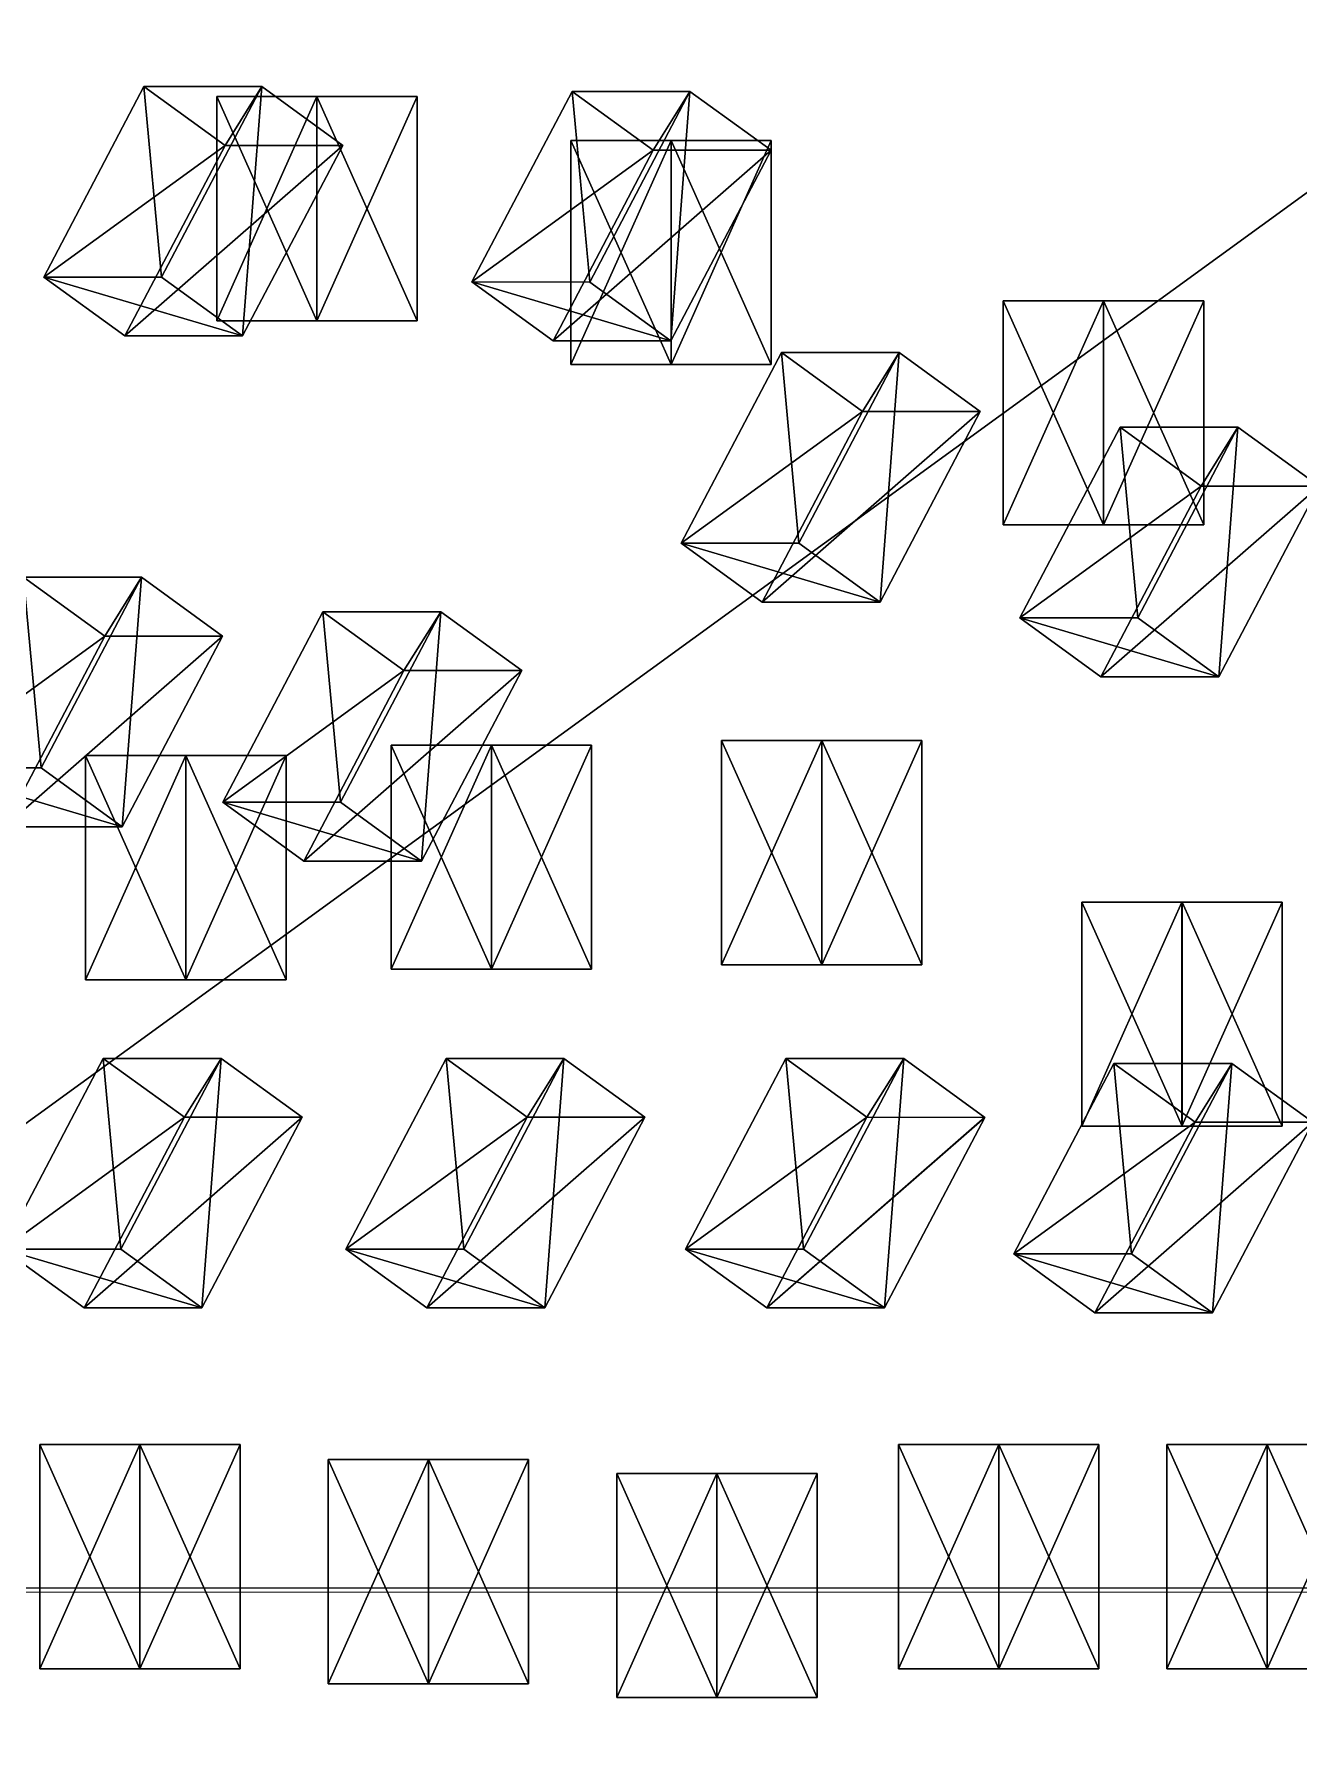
# Model space of a CAD drawing. Header units: metres. Extents: x -324 to 324, y -310 to 311.
# Drawn here: x -294.7 to -238.3, y -7.2 to 69.4 of the extents above; entities that cross this region are included whole.
import ezdxf

# ---------------------------------------------------------------- set-up
doc = ezdxf.new("R2010")
doc.units = ezdxf.units.M

msp = doc.modelspace()

# ---------------------------------------------------------------- linework, layer by layer
for p, q in [((-323.74664, 0.10151672, -938.0959), (-200.13194, 0.095825195, -738.10077)), ((-200.13196, -0.09590149, -738.10077), (-323.74664, -0.10168457, -938.09595))]:
    msp.add_line(p, q)
for points in [[(-200.13194, 0.095825195, -738.10077), (-100.1399, 307.86993, -938.09595), (-261.94815, 190.31635, -1061.6997), (-261.94806, 190.31645, -1061.6996)], [(-323.78564, -0.00020891172, -938.3003), (-261.97635, 190.21114, -1061.9042), (-161.96652, 117.55693, -1261.8993), (-161.96642, 117.55703, -1261.8992)], [(-200.13194, 0.095825195, -738.10077), (-261.94815, 190.31635, -1061.6997), (-323.74664, 0.10151672, -938.0959), (-323.74655, 0.101616725, -938.09576)], [(-323.78564, -0.00020891172, -938.3003), (-161.96652, 117.55693, -1261.8993), (-161.96637, -117.55719, -1261.8992), (-161.96626, -117.55709, -1261.899)], [(-289.83414, 67.09828, -942.9762), (-294.30615, 58.591698, -940.2123), (-289.04852, 58.591454, -931.706), (-289.04843, 58.591553, -931.7059)], [(-294.30615, 58.591698, -940.2123), (-289.83414, 67.09828, -942.9762), (-286.2162, 64.469696, -945.21246), (-286.2161, 64.469795, -945.21234)], [(-289.04852, 58.591454, -931.706), (-284.57648, 67.098045, -934.46985), (-289.83414, 67.09828, -942.9762), (-289.83405, 67.09838, -942.9761)], [(-286.2162, 64.469696, -945.21246), (-289.83414, 67.09828, -942.9762), (-284.57648, 67.098045, -934.46985), (-284.5764, 67.098145, -934.4697)], [(-284.57648, 67.098045, -934.46985), (-289.04852, 58.591454, -931.706), (-285.43057, 55.962864, -933.94226), (-285.43048, 55.962963, -933.94214)], [(-284.57648, 67.098045, -934.46985), (-280.95856, 64.46945, -936.7062), (-286.2162, 64.469696, -945.21246), (-286.2161, 64.469795, -945.21234)], [(-285.43057, 55.962864, -933.94226), (-280.95856, 64.46945, -936.7062), (-284.57648, 67.098045, -934.46985), (-284.5764, 67.098145, -934.4697)], [(-270.7247, 66.87835, -911.8017), (-275.19672, 58.371765, -909.0378), (-269.9391, 58.37152, -900.5315), (-269.939, 58.37162, -900.5314)], [(-275.19672, 58.371765, -909.0378), (-270.7247, 66.87835, -911.8017), (-267.10675, 64.24976, -914.03796), (-267.10666, 64.24986, -914.03784)], [(-269.9391, 58.37152, -900.5315), (-265.46704, 66.87811, -903.29535), (-270.7247, 66.87835, -911.8017), (-270.7246, 66.87845, -911.8016)], [(-267.10675, 64.24976, -914.03796), (-270.7247, 66.87835, -911.8017), (-265.46704, 66.87811, -903.29535), (-265.46695, 66.87821, -903.2952)], [(-265.46704, 66.87811, -903.29535), (-269.9391, 58.37152, -900.5315), (-266.32114, 55.74293, -902.76776), (-266.32104, 55.74303, -902.76764)], [(-265.46704, 66.87811, -903.29535), (-261.84912, 64.24952, -905.5317), (-267.10675, 64.24976, -914.03796), (-267.10666, 64.24986, -914.03784)], [(-266.32114, 55.74293, -902.76776), (-261.84912, 64.24952, -905.5317), (-265.46704, 66.87811, -903.29535), (-265.46695, 66.87821, -903.2952)], [(-282.11475, 66.645325, -1040.6368), (-286.5873, 66.645325, -1031.6927), (-282.1153, 66.64533, -1029.4564), (-282.1152, 66.64543, -1029.4563)], [(-286.5873, 56.645325, -1031.6927), (-282.1153, 56.64533, -1029.4564), (-282.1153, 66.64533, -1029.4564), (-282.1152, 66.64543, -1029.4563)], [(-282.11475, 56.64533, -1040.6368), (-286.5873, 56.645325, -1031.6927), (-286.5873, 66.645325, -1031.6927), (-286.58722, 66.645424, -1031.6926)], [(-282.1153, 66.64533, -1029.4564), (-286.5873, 66.645325, -1031.6927), (-286.5873, 56.645325, -1031.6927), (-286.58722, 56.645424, -1031.6926)], [(-286.5873, 66.645325, -1031.6927), (-282.11475, 66.645325, -1040.6368), (-282.11475, 56.64533, -1040.6368), (-282.11465, 56.645428, -1040.6367)], [(-282.1153, 56.64533, -1029.4564), (-277.64273, 56.645332, -1038.4005), (-277.64273, 66.64533, -1038.4005), (-277.64264, 66.64543, -1038.4004)], [(-282.1153, 66.64533, -1029.4564), (-277.64273, 66.64533, -1038.4005), (-282.11475, 66.645325, -1040.6368), (-282.11465, 66.645424, -1040.6367)], [(-277.64273, 66.64533, -1038.4005), (-282.1153, 66.64533, -1029.4564), (-282.1153, 56.64533, -1029.4564), (-282.1152, 56.645428, -1029.4563)], [(-277.64273, 56.645332, -1038.4005), (-282.11475, 56.64533, -1040.6368), (-282.11475, 66.645325, -1040.6368), (-282.11465, 66.645424, -1040.6367)], [(-282.11475, 66.645325, -1040.6368), (-277.64273, 66.64533, -1038.4005), (-277.64273, 56.645332, -1038.4005), (-277.64264, 56.64543, -1038.4004)], [(-286.2162, 64.469696, -945.21246), (-290.68823, 55.963104, -942.4486), (-294.30615, 58.591698, -940.2123), (-294.30606, 58.591797, -940.21216)], [(-290.68823, 55.963104, -942.4486), (-286.2162, 64.469696, -945.21246), (-280.95856, 64.46945, -936.7062), (-280.95847, 64.46955, -936.70605)], [(-280.95856, 64.46945, -936.7062), (-285.43057, 55.962864, -933.94226), (-290.68823, 55.963104, -942.4486), (-290.68814, 55.963203, -942.4485)], [(-266.31357, 54.68833, -1072.2354), (-270.78613, 54.688328, -1063.2913), (-270.78613, 64.68833, -1063.2913), (-270.78604, 64.68843, -1063.2911)], [(-266.31357, 64.68833, -1072.2354), (-270.78613, 64.68833, -1063.2913), (-266.31412, 64.68833, -1061.0549), (-266.31403, 64.68843, -1061.0548)], [(-270.78613, 54.688328, -1063.2913), (-266.31412, 54.68833, -1061.0549), (-266.31412, 64.68833, -1061.0549), (-266.31403, 64.68843, -1061.0548)], [(-270.78613, 64.68833, -1063.2913), (-266.31357, 64.68833, -1072.2354), (-266.31357, 54.68833, -1072.2354), (-266.31348, 54.68843, -1072.2352)], [(-266.31412, 64.68833, -1061.0549), (-270.78613, 64.68833, -1063.2913), (-270.78613, 54.688328, -1063.2913), (-270.78604, 54.688427, -1063.2911)], [(-266.31412, 54.68833, -1061.0549), (-261.84155, 54.688335, -1069.999), (-261.84155, 64.68833, -1069.999), (-261.84146, 64.68843, -1069.9989)], [(-266.31412, 64.68833, -1061.0549), (-261.84155, 64.68833, -1069.999), (-266.31357, 64.68833, -1072.2354), (-266.31348, 64.68843, -1072.2352)], [(-261.84155, 64.68833, -1069.999), (-266.31412, 64.68833, -1061.0549), (-266.31412, 54.68833, -1061.0549), (-266.31403, 54.68843, -1061.0548)], [(-261.84155, 54.688335, -1069.999), (-266.31357, 54.68833, -1072.2354), (-266.31357, 64.68833, -1072.2354), (-266.31348, 64.68843, -1072.2352)], [(-266.31357, 64.68833, -1072.2354), (-261.84155, 64.68833, -1069.999), (-261.84155, 54.688335, -1069.999), (-261.84146, 54.688435, -1069.9989)], [(-267.10675, 64.24976, -914.03796), (-271.5788, 55.74317, -911.2741), (-275.19672, 58.371765, -909.0378), (-275.19662, 58.371864, -909.03766)], [(-271.5788, 55.74317, -911.2741), (-267.10675, 64.24976, -914.03796), (-261.84912, 64.24952, -905.5317), (-261.84903, 64.24962, -905.53156)], [(-261.84912, 64.24952, -905.5317), (-266.32114, 55.74293, -902.76776), (-271.5788, 55.74317, -911.2741), (-271.5787, 55.74327, -911.274)], [(-285.43057, 55.962864, -933.94226), (-289.04852, 58.591454, -931.706), (-294.30615, 58.591698, -940.2123), (-294.30606, 58.591797, -940.21216)], [(-294.30615, 58.591698, -940.2123), (-290.68823, 55.963104, -942.4486), (-285.43057, 55.962864, -933.94226), (-285.43048, 55.962963, -933.94214)], [(-266.32114, 55.74293, -902.76776), (-269.9391, 58.37152, -900.5315), (-275.19672, 58.371765, -909.0378), (-275.19662, 58.371864, -909.03766)], [(-275.19672, 58.371765, -909.0378), (-271.5788, 55.74317, -911.2741), (-266.32114, 55.74293, -902.76776), (-266.32104, 55.74303, -902.76764)], [(-247.01129, 57.529835, -1110.8352), (-251.48387, 57.52983, -1101.8911), (-247.01184, 57.529835, -1099.6548), (-247.01173, 57.529934, -1099.6547)], [(-247.01129, 47.529835, -1110.8352), (-251.48386, 47.52983, -1101.8911), (-251.48387, 57.52983, -1101.8911), (-251.48376, 57.52993, -1101.891)], [(-251.48387, 57.52983, -1101.8911), (-247.01129, 57.529835, -1110.8352), (-247.01129, 47.529835, -1110.8352), (-247.01118, 47.529934, -1110.8351)], [(-247.01184, 57.529835, -1099.6548), (-251.48387, 57.52983, -1101.8911), (-251.48386, 47.52983, -1101.8911), (-251.48375, 47.52993, -1101.891)], [(-251.48386, 47.52983, -1101.8911), (-247.01184, 47.529835, -1099.6548), (-247.01184, 57.529835, -1099.6548), (-247.01173, 57.529934, -1099.6547)], [(-247.01184, 47.529835, -1099.6548), (-242.53926, 47.52984, -1108.5989), (-242.53928, 57.52984, -1108.5989), (-242.53917, 57.529938, -1108.5988)], [(-247.01184, 57.529835, -1099.6548), (-242.53928, 57.52984, -1108.5989), (-247.01129, 57.529835, -1110.8352), (-247.01118, 57.529934, -1110.8351)], [(-242.53928, 57.52984, -1108.5989), (-247.01184, 57.529835, -1099.6548), (-247.01184, 47.529835, -1099.6548), (-247.01173, 47.529934, -1099.6547)], [(-242.53926, 47.52984, -1108.5989), (-247.01129, 47.529835, -1110.8352), (-247.01129, 57.529835, -1110.8352), (-247.01118, 57.529934, -1110.8351)], [(-247.01129, 57.529835, -1110.8352), (-242.53928, 57.52984, -1108.5989), (-242.53926, 47.52984, -1108.5989), (-242.53915, 47.529938, -1108.5988)], [(-286.5873, 56.645325, -1031.6927), (-282.11475, 56.64533, -1040.6368), (-277.64273, 56.645332, -1038.4005), (-277.64264, 56.64543, -1038.4004)], [(-277.64273, 56.645332, -1038.4005), (-282.1153, 56.64533, -1029.4564), (-286.5873, 56.645325, -1031.6927), (-286.58722, 56.645424, -1031.6926)], [(-261.39005, 55.224483, -883.00146), (-265.86206, 46.717896, -880.23755), (-260.60443, 46.71765, -871.73126), (-260.60434, 46.71775, -871.73114)], [(-265.86206, 46.717896, -880.23755), (-261.39005, 55.224483, -883.00146), (-257.7721, 52.595894, -885.23773), (-257.772, 52.595993, -885.2376)], [(-260.60443, 46.71765, -871.73126), (-256.1324, 55.224243, -874.4951), (-261.39005, 55.224483, -883.00146), (-261.38995, 55.224583, -883.00134)], [(-257.7721, 52.595894, -885.23773), (-261.39005, 55.224483, -883.00146), (-256.1324, 55.224243, -874.4951), (-256.1323, 55.224342, -874.495)], [(-256.1324, 55.224243, -874.4951), (-260.60443, 46.71765, -871.73126), (-256.98648, 44.08906, -873.9675), (-256.9864, 44.08916, -873.9674)], [(-256.1324, 55.224243, -874.4951), (-252.51445, 52.59565, -876.73145), (-257.7721, 52.595894, -885.23773), (-257.772, 52.595993, -885.2376)], [(-256.98648, 44.08906, -873.9675), (-252.51445, 52.59565, -876.73145), (-256.1324, 55.224243, -874.4951), (-256.1323, 55.224342, -874.495)], [(-270.78613, 54.688328, -1063.2913), (-266.31357, 54.68833, -1072.2354), (-261.84155, 54.688335, -1069.999), (-261.84146, 54.688435, -1069.9989)], [(-261.84155, 54.688335, -1069.999), (-266.31412, 54.68833, -1061.0549), (-270.78613, 54.688328, -1063.2913), (-270.78604, 54.688427, -1063.2911)], [(-257.7721, 52.595894, -885.23773), (-262.24414, 44.089302, -882.4739), (-265.86206, 46.717896, -880.23755), (-265.86197, 46.717995, -880.2374)], [(-262.24414, 44.089302, -882.4739), (-257.7721, 52.595894, -885.23773), (-252.51445, 52.59565, -876.73145), (-252.51434, 52.59575, -876.7313)], [(-252.51445, 52.59565, -876.73145), (-256.98648, 44.08906, -873.9675), (-262.24414, 44.089302, -882.4739), (-262.24405, 44.0894, -882.47375)], [(-246.27151, 51.894222, -854.6276), (-250.74355, 43.387634, -851.8637), (-245.4859, 43.38739, -843.3574), (-245.4858, 43.38749, -843.3573)], [(-250.74355, 43.387634, -851.8637), (-246.27151, 51.894222, -854.6276), (-242.65356, 49.265633, -856.8639), (-242.65346, 49.26573, -856.8638)], [(-245.4859, 43.38739, -843.3574), (-241.01387, 51.893982, -846.1213), (-246.27151, 51.894222, -854.6276), (-246.27141, 51.89432, -854.6275)], [(-242.65356, 49.265633, -856.8639), (-246.27151, 51.894222, -854.6276), (-241.01387, 51.893982, -846.1213), (-241.01376, 51.89408, -846.12115)], [(-241.01387, 51.893982, -846.1213), (-245.4859, 43.38739, -843.3574), (-241.86795, 40.7588, -845.5937), (-241.86784, 40.7589, -845.59357)], [(-241.01387, 51.893982, -846.1213), (-237.39592, 49.26539, -848.3576), (-242.65356, 49.265633, -856.8639), (-242.65346, 49.26573, -856.8638)], [(-241.86795, 40.7588, -845.5937), (-237.39592, 49.26539, -848.3576), (-241.01387, 51.893982, -846.1213), (-241.01376, 51.89408, -846.12115)], [(-242.65356, 49.265633, -856.8639), (-247.1256, 40.75904, -854.10004), (-250.74355, 43.387634, -851.8637), (-250.74344, 43.387733, -851.8636)], [(-247.1256, 40.75904, -854.10004), (-242.65356, 49.265633, -856.8639), (-237.39592, 49.26539, -848.3576), (-237.39581, 49.265488, -848.3575)], [(-237.39592, 49.26539, -848.3576), (-241.86795, 40.7588, -845.5937), (-247.1256, 40.75904, -854.10004), (-247.12549, 40.75914, -854.0999)], [(-251.48386, 47.52983, -1101.8911), (-247.01129, 47.529835, -1110.8352), (-242.53926, 47.52984, -1108.5989), (-242.53915, 47.529938, -1108.5988)], [(-242.53926, 47.52984, -1108.5989), (-247.01184, 47.529835, -1099.6548), (-251.48386, 47.52983, -1101.8911), (-251.48375, 47.52993, -1101.891)], [(-256.98648, 44.08906, -873.9675), (-260.60443, 46.71765, -871.73126), (-265.86206, 46.717896, -880.23755), (-265.86197, 46.717995, -880.2374)], [(-265.86206, 46.717896, -880.23755), (-262.24414, 44.089302, -882.4739), (-256.98648, 44.08906, -873.9675), (-256.9864, 44.08916, -873.9674)], [(-295.20316, 45.193546, -925.9149), (-299.67517, 36.68696, -923.151), (-294.41754, 36.686714, -914.6447), (-294.41745, 36.686813, -914.6446)], [(-299.67517, 36.68696, -923.151), (-295.20316, 45.193546, -925.9149), (-291.5852, 42.564957, -928.1512), (-291.5851, 42.565056, -928.15106)], [(-294.41754, 36.686714, -914.6447), (-289.9455, 45.193306, -917.40857), (-295.20316, 45.193546, -925.9149), (-295.20306, 45.193645, -925.9148)], [(-291.5852, 42.564957, -928.1512), (-295.20316, 45.193546, -925.9149), (-289.9455, 45.193306, -917.40857), (-289.9454, 45.193405, -917.40845)], [(-289.9455, 45.193306, -917.40857), (-294.41754, 36.686714, -914.6447), (-290.7996, 34.058125, -916.881), (-290.7995, 34.058224, -916.88086)], [(-289.9455, 45.193306, -917.40857), (-286.32758, 42.564713, -919.6449), (-291.5852, 42.564957, -928.1512), (-291.5851, 42.565056, -928.15106)], [(-290.7996, 34.058125, -916.881), (-286.32758, 42.564713, -919.6449), (-289.9455, 45.193306, -917.40857), (-289.9454, 45.193405, -917.40845)], [(-281.84802, 43.659588, -902.50543), (-286.32004, 35.153, -899.7415), (-281.0624, 35.152756, -891.2352), (-281.06232, 35.152855, -891.2351)], [(-286.32004, 35.153, -899.7415), (-281.84802, 43.659588, -902.50543), (-278.23007, 41.031, -904.7417), (-278.22998, 41.031097, -904.7416)], [(-281.0624, 35.152756, -891.2352), (-276.5904, 43.659348, -893.9991), (-281.84802, 43.659588, -902.50543), (-281.84793, 43.659687, -902.5053)], [(-278.23007, 41.031, -904.7417), (-281.84802, 43.659588, -902.50543), (-276.5904, 43.659348, -893.9991), (-276.5903, 43.659447, -893.99896)], [(-276.5904, 43.659348, -893.9991), (-281.0624, 35.152756, -891.2352), (-277.44446, 32.524166, -893.4715), (-277.44437, 32.524265, -893.4714)], [(-276.5904, 43.659348, -893.9991), (-272.97244, 41.030754, -896.2354), (-278.23007, 41.031, -904.7417), (-278.22998, 41.031097, -904.7416)], [(-277.44446, 32.524166, -893.4715), (-272.97244, 41.030754, -896.2354), (-276.5904, 43.659348, -893.9991), (-276.5903, 43.659447, -893.99896)], [(-241.86795, 40.7588, -845.5937), (-245.4859, 43.38739, -843.3574), (-250.74355, 43.387634, -851.8637), (-250.74344, 43.387733, -851.8636)], [(-250.74355, 43.387634, -851.8637), (-247.1256, 40.75904, -854.10004), (-241.86795, 40.7588, -845.5937), (-241.86784, 40.7589, -845.59357)], [(-291.5852, 42.564957, -928.1512), (-296.05725, 34.058365, -925.3873), (-299.67517, 36.68696, -923.151), (-299.67508, 36.687057, -923.1509)], [(-296.05725, 34.058365, -925.3873), (-291.5852, 42.564957, -928.1512), (-286.32758, 42.564713, -919.6449), (-286.32748, 42.56481, -919.6448)], [(-286.32758, 42.564713, -919.6449), (-290.7996, 34.058125, -916.881), (-296.05725, 34.058365, -925.3873), (-296.05716, 34.058464, -925.3872)], [(-278.23007, 41.031, -904.7417), (-282.7021, 32.524406, -901.97784), (-286.32004, 35.153, -899.7415), (-286.31995, 35.1531, -899.7414)], [(-282.7021, 32.524406, -901.97784), (-278.23007, 41.031, -904.7417), (-272.97244, 41.030754, -896.2354), (-272.97235, 41.030853, -896.2353)], [(-272.97244, 41.030754, -896.2354), (-277.44446, 32.524166, -893.4715), (-282.7021, 32.524406, -901.97784), (-282.702, 32.524506, -901.9777)], [(-274.3293, 37.702324, -1056.2058), (-278.80188, 37.70232, -1047.2617), (-274.32986, 37.702324, -1045.0254), (-274.32977, 37.702423, -1045.0253)], [(-278.80188, 27.702322, -1047.2617), (-274.32986, 27.702324, -1045.0254), (-274.32986, 37.702324, -1045.0254), (-274.32977, 37.702423, -1045.0253)], [(-274.3293, 27.702324, -1056.2058), (-278.80188, 27.702322, -1047.2617), (-278.80188, 37.70232, -1047.2617), (-278.8018, 37.70242, -1047.2616)], [(-278.80188, 37.70232, -1047.2617), (-274.3293, 37.702324, -1056.2058), (-274.3293, 27.702324, -1056.2058), (-274.32922, 27.702423, -1056.2057)], [(-274.32986, 37.702324, -1045.0254), (-278.80188, 37.70232, -1047.2617), (-278.80188, 27.702322, -1047.2617), (-278.8018, 27.702421, -1047.2616)], [(-274.32986, 27.702324, -1045.0254), (-269.8573, 27.702326, -1053.9695), (-269.8573, 37.702328, -1053.9695), (-269.8572, 37.702427, -1053.9694)], [(-274.32986, 37.702324, -1045.0254), (-269.8573, 37.702328, -1053.9695), (-274.3293, 37.702324, -1056.2058), (-274.32922, 37.702423, -1056.2057)], [(-269.8573, 37.702328, -1053.9695), (-274.32986, 37.702324, -1045.0254), (-274.32986, 27.702324, -1045.0254), (-274.32977, 27.702423, -1045.0253)], [(-269.8573, 27.702326, -1053.9695), (-274.3293, 27.702324, -1056.2058), (-274.3293, 37.702324, -1056.2058), (-274.32922, 37.702423, -1056.2057)], [(-274.3293, 37.702324, -1056.2058), (-269.8573, 37.702328, -1053.9695), (-269.8573, 27.702326, -1053.9695), (-269.8572, 27.702425, -1053.9694)], [(-259.5877, 37.908333, -1085.6854), (-264.06027, 37.90833, -1076.7413), (-259.58826, 37.908333, -1074.505), (-259.58817, 37.908432, -1074.5049)], [(-264.06027, 27.90833, -1076.7413), (-259.58826, 27.908333, -1074.505), (-259.58826, 37.908333, -1074.505), (-259.58817, 37.908432, -1074.5049)], [(-259.5877, 27.908333, -1085.6854), (-264.06027, 27.90833, -1076.7413), (-264.06027, 37.90833, -1076.7413), (-264.06018, 37.90843, -1076.7412)], [(-264.06027, 37.90833, -1076.7413), (-259.5877, 37.908333, -1085.6854), (-259.5877, 27.908333, -1085.6854), (-259.58762, 27.908432, -1085.6853)], [(-259.58826, 37.908333, -1074.505), (-264.06027, 37.90833, -1076.7413), (-264.06027, 27.90833, -1076.7413), (-264.06018, 27.90843, -1076.7412)], [(-259.58826, 27.908333, -1074.505), (-255.11568, 27.908335, -1083.4491), (-255.11569, 37.908337, -1083.4491), (-255.11559, 37.908436, -1083.449)], [(-259.58826, 37.908333, -1074.505), (-255.11569, 37.908337, -1083.4491), (-259.5877, 37.908333, -1085.6854), (-259.58762, 37.908432, -1085.6853)], [(-255.11569, 37.908337, -1083.4491), (-259.58826, 37.908333, -1074.505), (-259.58826, 27.908333, -1074.505), (-259.58817, 27.908432, -1074.5049)], [(-255.11568, 27.908335, -1083.4491), (-259.5877, 27.908333, -1085.6854), (-259.5877, 37.908333, -1085.6854), (-259.58762, 37.908432, -1085.6853)], [(-259.5877, 37.908333, -1085.6854), (-255.11569, 37.908337, -1083.4491), (-255.11568, 27.908335, -1083.4491), (-255.11557, 27.908434, -1083.449)], [(-287.96527, 37.23882, -1028.937), (-292.43784, 37.238815, -1019.993), (-287.96582, 37.23882, -1017.7567), (-287.96573, 37.23892, -1017.7566)], [(-292.43784, 27.238817, -1019.993), (-287.96582, 27.23882, -1017.7567), (-287.96582, 37.23882, -1017.7567), (-287.96573, 37.23892, -1017.7566)], [(-287.96527, 27.23882, -1028.937), (-292.43784, 27.238817, -1019.993), (-292.43784, 37.238815, -1019.993), (-292.43774, 37.238914, -1019.99286)], [(-292.43784, 37.238815, -1019.993), (-287.96527, 37.23882, -1028.937), (-287.96527, 27.23882, -1028.937), (-287.96518, 27.238918, -1028.9369)], [(-287.96582, 37.23882, -1017.7567), (-292.43784, 37.238815, -1019.993), (-292.43784, 27.238817, -1019.993), (-292.43774, 27.238916, -1019.99286)], [(-287.96582, 27.23882, -1017.7567), (-283.49326, 27.238821, -1026.7008), (-283.49326, 37.238823, -1026.7008), (-283.49316, 37.238922, -1026.7007)], [(-287.96582, 37.23882, -1017.7567), (-283.49326, 37.238823, -1026.7008), (-287.96527, 37.23882, -1028.937), (-287.96518, 37.23892, -1028.9369)], [(-283.49326, 37.238823, -1026.7008), (-287.96582, 37.23882, -1017.7567), (-287.96582, 27.23882, -1017.7567), (-287.96573, 27.238918, -1017.7566)], [(-283.49326, 27.238821, -1026.7008), (-287.96527, 27.23882, -1028.937), (-287.96527, 37.23882, -1028.937), (-287.96518, 37.23892, -1028.9369)], [(-287.96527, 37.23882, -1028.937), (-283.49326, 37.238823, -1026.7008), (-283.49326, 27.238821, -1026.7008), (-283.49316, 27.23892, -1026.7007)], [(-290.7996, 34.058125, -916.881), (-294.41754, 36.686714, -914.6447), (-299.67517, 36.68696, -923.151), (-299.67508, 36.687057, -923.1509)], [(-299.67517, 36.68696, -923.151), (-296.05725, 34.058365, -925.3873), (-290.7996, 34.058125, -916.881), (-290.7995, 34.058224, -916.88086)], [(-277.44446, 32.524166, -893.4715), (-281.0624, 35.152756, -891.2352), (-286.32004, 35.153, -899.7415), (-286.31995, 35.1531, -899.7414)], [(-286.32004, 35.153, -899.7415), (-282.7021, 32.524406, -901.97784), (-277.44446, 32.524166, -893.4715), (-277.44437, 32.524265, -893.4714)], [(-243.51016, 30.698338, -1117.8365), (-247.98274, 30.698336, -1108.8925), (-243.51071, 30.698338, -1106.6561), (-243.5106, 30.698437, -1106.656)], [(-243.51016, 20.698338, -1117.8365), (-247.98273, 20.698336, -1108.8925), (-247.98274, 30.698336, -1108.8925), (-247.98264, 30.698435, -1108.8923)], [(-247.98274, 30.698336, -1108.8925), (-243.51016, 30.698338, -1117.8365), (-243.51016, 20.698338, -1117.8365), (-243.51006, 20.698437, -1117.8364)], [(-243.51071, 30.698338, -1106.6561), (-247.98274, 30.698336, -1108.8925), (-247.98273, 20.698336, -1108.8925), (-247.98262, 20.698435, -1108.8923)], [(-247.98273, 20.698336, -1108.8925), (-243.51071, 20.698338, -1106.6561), (-243.51071, 30.698338, -1106.6561), (-243.5106, 30.698437, -1106.656)], [(-243.51071, 20.698338, -1106.6561), (-239.03813, 20.69834, -1115.6002), (-239.03815, 30.69834, -1115.6002), (-239.03804, 30.698439, -1115.6001)], [(-243.51071, 30.698338, -1106.6561), (-239.03815, 30.69834, -1115.6002), (-243.51016, 30.698338, -1117.8365), (-243.51006, 30.698437, -1117.8364)], [(-239.03815, 30.69834, -1115.6002), (-243.51071, 30.698338, -1106.6561), (-243.51071, 20.698338, -1106.6561), (-243.5106, 20.698437, -1106.656)], [(-239.03813, 20.69834, -1115.6002), (-243.51016, 20.698338, -1117.8365), (-243.51016, 30.698338, -1117.8365), (-243.51006, 30.698437, -1117.8364)], [(-243.51016, 30.698338, -1117.8365), (-239.03815, 30.69834, -1115.6002), (-239.03813, 20.69834, -1115.6002), (-239.03802, 20.698439, -1115.6001)], [(-278.80188, 27.702322, -1047.2617), (-274.3293, 27.702324, -1056.2058), (-269.8573, 27.702326, -1053.9695), (-269.8572, 27.702425, -1053.9694)], [(-269.8573, 27.702326, -1053.9695), (-274.32986, 27.702324, -1045.0254), (-278.80188, 27.702322, -1047.2617), (-278.8018, 27.702421, -1047.2616)], [(-264.06027, 27.90833, -1076.7413), (-259.5877, 27.908333, -1085.6854), (-255.11568, 27.908335, -1083.4491), (-255.11557, 27.908434, -1083.449)], [(-255.11568, 27.908335, -1083.4491), (-259.58826, 27.908333, -1074.505), (-264.06027, 27.90833, -1076.7413), (-264.06018, 27.90843, -1076.7412)], [(-292.43784, 27.238817, -1019.993), (-287.96527, 27.23882, -1028.937), (-283.49326, 27.238821, -1026.7008), (-283.49316, 27.23892, -1026.7007)], [(-283.49326, 27.238821, -1026.7008), (-287.96582, 27.23882, -1017.7567), (-292.43784, 27.238817, -1019.993), (-292.43774, 27.238916, -1019.99286)], [(-291.65018, 23.726482, -894.93384), (-296.1222, 15.2198925, -892.1699), (-290.86456, 15.219652, -883.66364), (-290.86447, 15.219752, -883.6635)], [(-296.1222, 15.2198925, -892.1699), (-291.65018, 23.726482, -894.93384), (-288.03223, 21.09789, -897.1701), (-288.03214, 21.09799, -897.17)], [(-290.86456, 15.219652, -883.66364), (-286.39252, 23.72624, -886.4275), (-291.65018, 23.726482, -894.93384), (-291.6501, 23.726582, -894.9337)], [(-288.03223, 21.09789, -897.1701), (-291.65018, 23.726482, -894.93384), (-286.39252, 23.72624, -886.4275), (-286.39243, 23.72634, -886.42737)], [(-286.39252, 23.72624, -886.4275), (-290.86456, 15.219652, -883.66364), (-287.2466, 12.591061, -885.8999), (-287.24652, 12.591161, -885.8998)], [(-286.39252, 23.72624, -886.4275), (-282.7746, 21.09765, -888.6638), (-288.03223, 21.09789, -897.1701), (-288.03214, 21.09799, -897.17)], [(-287.2466, 12.591061, -885.8999), (-282.7746, 21.09765, -888.6638), (-286.39252, 23.72624, -886.4275), (-286.39243, 23.72634, -886.42737)], [(-276.35175, 23.72578, -870.1826), (-280.82376, 15.219191, -867.4187), (-275.56613, 15.21895, -858.9124), (-275.56604, 15.21905, -858.9123)], [(-280.82376, 15.219191, -867.4187), (-276.35175, 23.72578, -870.1826), (-272.7338, 21.097189, -872.4189), (-272.7337, 21.097288, -872.41876)], [(-275.56613, 15.21895, -858.9124), (-271.09412, 23.725538, -861.6763), (-276.35175, 23.72578, -870.1826), (-276.35165, 23.72588, -870.1825)], [(-272.7338, 21.097189, -872.4189), (-276.35175, 23.72578, -870.1826), (-271.09412, 23.725538, -861.6763), (-271.09402, 23.725637, -861.67615)], [(-271.09412, 23.725538, -861.6763), (-275.56613, 15.21895, -858.9124), (-271.94818, 12.590359, -861.1487), (-271.9481, 12.590459, -861.14856)], [(-271.09412, 23.725538, -861.6763), (-267.47617, 21.096949, -863.9126), (-272.7338, 21.097189, -872.4189), (-272.7337, 21.097288, -872.41876)], [(-271.94818, 12.590359, -861.1487), (-267.47617, 21.096949, -863.9126), (-271.09412, 23.725538, -861.6763), (-271.09402, 23.725637, -861.67615)], [(-261.1887, 23.725086, -845.65045), (-265.6607, 15.218496, -842.88654), (-260.40308, 15.218256, -834.38025), (-260.40298, 15.218356, -834.3801)], [(-265.6607, 15.218496, -842.88654), (-261.1887, 23.725086, -845.65045), (-257.57074, 21.096495, -847.8867), (-257.57065, 21.096594, -847.8866)], [(-260.40308, 15.218256, -834.38025), (-255.93105, 23.724844, -837.1441), (-261.1887, 23.725086, -845.65045), (-261.1886, 23.725185, -845.6503)], [(-257.57074, 21.096495, -847.8867), (-261.1887, 23.725086, -845.65045), (-255.93105, 23.724844, -837.1441), (-255.93094, 23.724943, -837.144)], [(-255.93105, 23.724844, -837.1441), (-260.40308, 15.218256, -834.38025), (-256.78513, 12.589664, -836.6165), (-256.78503, 12.589765, -836.6164)], [(-255.93105, 23.724844, -837.1441), (-252.3131, 21.096254, -839.38043), (-257.57074, 21.096495, -847.8867), (-257.57065, 21.096594, -847.8866)], [(-256.78513, 12.589664, -836.6165), (-252.3131, 21.096254, -839.38043), (-255.93105, 23.724844, -837.1441), (-255.93094, 23.724943, -837.144)], [(-246.54695, 23.50539, -821.7042), (-251.01898, 14.9988, -818.9403), (-245.76134, 14.99856, -810.434), (-245.76123, 14.99866, -810.4339)], [(-251.01898, 14.9988, -818.9403), (-246.54695, 23.50539, -821.7042), (-242.929, 20.876799, -823.9405), (-242.9289, 20.876898, -823.94037)], [(-245.76134, 14.99856, -810.434), (-241.2893, 23.505148, -813.1979), (-246.54695, 23.50539, -821.7042), (-246.54684, 23.50549, -821.7041)], [(-242.929, 20.876799, -823.9405), (-246.54695, 23.50539, -821.7042), (-241.2893, 23.505148, -813.1979), (-241.2892, 23.505247, -813.19775)], [(-241.2893, 23.505148, -813.1979), (-245.76134, 14.99856, -810.434), (-242.14339, 12.369968, -812.6703), (-242.14328, 12.370069, -812.67017)], [(-241.2893, 23.505148, -813.1979), (-237.67136, 20.876558, -815.4342), (-242.929, 20.876799, -823.9405), (-242.9289, 20.876898, -823.94037)], [(-242.14339, 12.369968, -812.6703), (-237.67136, 20.876558, -815.4342), (-241.2893, 23.505148, -813.1979), (-241.2892, 23.505247, -813.19775)], [(-288.03223, 21.09789, -897.1701), (-292.50427, 12.591303, -894.40625), (-296.1222, 15.2198925, -892.1699), (-296.1221, 15.219993, -892.1698)], [(-292.50427, 12.591303, -894.40625), (-288.03223, 21.09789, -897.1701), (-282.7746, 21.09765, -888.6638), (-282.7745, 21.09775, -888.6637)], [(-282.7746, 21.09765, -888.6638), (-287.2466, 12.591061, -885.8999), (-292.50427, 12.591303, -894.40625), (-292.50418, 12.591403, -894.4061)], [(-272.7338, 21.097189, -872.4189), (-277.2058, 12.590601, -869.655), (-280.82376, 15.219191, -867.4187), (-280.82367, 15.219291, -867.4186)], [(-277.2058, 12.590601, -869.655), (-272.7338, 21.097189, -872.4189), (-267.47617, 21.096949, -863.9126), (-267.47607, 21.097048, -863.9125)], [(-267.47617, 21.096949, -863.9126), (-271.94818, 12.590359, -861.1487), (-277.2058, 12.590601, -869.655), (-277.20572, 12.590701, -869.6549)], [(-257.57074, 21.096495, -847.8867), (-262.0428, 12.589907, -845.12286), (-265.6607, 15.218496, -842.88654), (-265.6606, 15.218596, -842.8864)], [(-262.0428, 12.589907, -845.12286), (-257.57074, 21.096495, -847.8867), (-252.3131, 21.096254, -839.38043), (-252.31299, 21.096354, -839.3803)], [(-252.3131, 21.096254, -839.38043), (-256.78513, 12.589664, -836.6165), (-262.0428, 12.589907, -845.12286), (-262.0427, 12.590007, -845.12274)], [(-242.929, 20.876799, -823.9405), (-247.40103, 12.370211, -821.17664), (-251.01898, 14.9988, -818.9403), (-251.01888, 14.9989, -818.9402)], [(-247.98273, 20.698336, -1108.8925), (-243.51016, 20.698338, -1117.8365), (-239.03813, 20.69834, -1115.6002), (-239.03802, 20.698439, -1115.6001)], [(-239.03813, 20.69834, -1115.6002), (-243.51071, 20.698338, -1106.6561), (-247.98273, 20.698336, -1108.8925), (-247.98262, 20.698435, -1108.8923)], [(-247.40103, 12.370211, -821.17664), (-242.929, 20.876799, -823.9405), (-237.67136, 20.876558, -815.4342), (-237.67125, 20.876657, -815.4341)], [(-237.67136, 20.876558, -815.4342), (-242.14339, 12.369968, -812.6703), (-247.40103, 12.370211, -821.17664), (-247.40092, 12.370311, -821.1765)], [(-287.2466, 12.591061, -885.8999), (-290.86456, 15.219652, -883.66364), (-296.1222, 15.2198925, -892.1699), (-296.1221, 15.219993, -892.1698)], [(-296.1222, 15.2198925, -892.1699), (-292.50427, 12.591303, -894.40625), (-287.2466, 12.591061, -885.8999), (-287.24652, 12.591161, -885.8998)], [(-271.94818, 12.590359, -861.1487), (-275.56613, 15.21895, -858.9124), (-280.82376, 15.219191, -867.4187), (-280.82367, 15.219291, -867.4186)], [(-280.82376, 15.219191, -867.4187), (-277.2058, 12.590601, -869.655), (-271.94818, 12.590359, -861.1487), (-271.9481, 12.590459, -861.14856)], [(-256.78513, 12.589664, -836.6165), (-260.40308, 15.218256, -834.38025), (-265.6607, 15.218496, -842.88654), (-265.6606, 15.218596, -842.8864)], [(-265.6607, 15.218496, -842.88654), (-262.0428, 12.589907, -845.12286), (-256.78513, 12.589664, -836.6165), (-256.78503, 12.589765, -836.6164)], [(-242.14339, 12.369968, -812.6703), (-245.76134, 14.99856, -810.434), (-251.01898, 14.9988, -818.9403), (-251.01888, 14.9989, -818.9402)], [(-251.01898, 14.9988, -818.9403), (-247.40103, 12.370211, -821.17664), (-242.14339, 12.369968, -812.6703), (-242.14328, 12.370069, -812.67017)], [(-290.01526, 6.4933205, -1024.8375), (-294.48782, 6.4933186, -1015.8935), (-290.0158, 6.4933214, -1013.6572), (-290.01572, 6.4934216, -1013.6571)], [(-294.48782, -3.5066814, -1015.8935), (-290.0158, -3.5066786, -1013.6572), (-290.0158, 6.4933214, -1013.6572), (-290.01572, 6.4934216, -1013.6571)], [(-290.01526, -3.5066795, -1024.8375), (-294.48782, -3.5066814, -1015.8935), (-294.48782, 6.4933186, -1015.8935), (-294.48773, 6.4934187, -1015.8934)], [(-290.0158, 6.4933214, -1013.6572), (-294.48782, 6.4933186, -1015.8935), (-294.48782, -3.5066814, -1015.8935), (-294.48773, -3.5065815, -1015.8934)], [(-294.48782, 6.4933186, -1015.8935), (-290.01526, 6.4933205, -1024.8375), (-290.01526, -3.5066795, -1024.8375), (-290.01517, -3.5065796, -1024.8374)], [(-290.0158, -3.5066786, -1013.6572), (-285.54324, -3.5066767, -1022.60126), (-285.54324, 6.4933233, -1022.60126), (-285.54315, 6.4934235, -1022.60114)], [(-290.0158, 6.4933214, -1013.6572), (-285.54324, 6.4933233, -1022.60126), (-290.01526, 6.4933205, -1024.8375), (-290.01517, 6.4934206, -1024.8374)], [(-285.54324, 6.4933233, -1022.60126), (-290.0158, 6.4933214, -1013.6572), (-290.0158, -3.5066786, -1013.6572), (-290.01572, -3.5065787, -1013.6571)], [(-285.54324, -3.5066767, -1022.60126), (-290.01526, -3.5066795, -1024.8375), (-290.01526, 6.4933205, -1024.8375), (-290.01517, 6.4934206, -1024.8374)], [(-290.01526, 6.4933205, -1024.8375), (-285.54324, 6.4933233, -1022.60126), (-285.54324, -3.5066767, -1022.60126), (-285.54315, -3.5065768, -1022.60114)], [(-251.6871, 6.4933357, -1101.4846), (-256.15967, 6.493334, -1092.5405), (-251.68765, 6.4933367, -1090.3042), (-251.68755, 6.493437, -1090.3041)], [(-256.15967, -3.5066662, -1092.5405), (-251.68765, -3.5066633, -1090.3042), (-251.68765, 6.4933367, -1090.3042), (-251.68755, 6.493437, -1090.3041)], [(-251.6871, -3.5066643, -1101.4846), (-256.15967, -3.5066662, -1092.5405), (-256.15967, 6.493334, -1092.5405), (-256.15958, 6.493434, -1092.5404)], [(-251.68765, 6.4933367, -1090.3042), (-256.15967, 6.493334, -1092.5405), (-256.15967, -3.5066662, -1092.5405), (-256.15958, -3.5065663, -1092.5404)], [(-256.15967, 6.493334, -1092.5405), (-251.6871, 6.4933357, -1101.4846), (-251.6871, -3.5066643, -1101.4846), (-251.687, -3.5065644, -1101.4845)], [(-251.68765, -3.5066633, -1090.3042), (-247.21507, -3.5066614, -1099.2483), (-247.21509, 6.4933386, -1099.2483), (-247.21498, 6.4934387, -1099.2482)], [(-251.68765, 6.4933367, -1090.3042), (-247.21509, 6.4933386, -1099.2483), (-251.6871, 6.4933357, -1101.4846), (-251.687, 6.493436, -1101.4845)], [(-247.21509, 6.4933386, -1099.2483), (-251.68765, 6.4933367, -1090.3042), (-251.68765, -3.5066633, -1090.3042), (-251.68755, -3.5065634, -1090.3041)], [(-247.21507, -3.5066614, -1099.2483), (-251.6871, -3.5066643, -1101.4846), (-251.6871, 6.4933357, -1101.4846), (-251.687, 6.493436, -1101.4845)], [(-251.6871, 6.4933357, -1101.4846), (-247.21509, 6.4933386, -1099.2483), (-247.21507, -3.5066614, -1099.2483), (-247.21497, -3.5065615, -1099.2482)], [(-239.70956, 6.4933405, -1125.4368), (-244.18214, 6.4933386, -1116.4927), (-239.71011, 6.4933414, -1114.2563), (-239.71, 6.4934416, -1114.2562)], [(-239.70956, -3.5066595, -1125.4368), (-244.18213, -3.5066614, -1116.4927), (-244.18214, 6.4933386, -1116.4927), (-244.18204, 6.4934387, -1116.4926)], [(-239.71011, 6.4933414, -1114.2563), (-244.18214, 6.4933386, -1116.4927), (-244.18213, -3.5066614, -1116.4927), (-244.18202, -3.5065615, -1116.4926)], [(-244.18214, 6.4933386, -1116.4927), (-239.70956, 6.4933405, -1125.4368), (-239.70956, -3.5066595, -1125.4368), (-239.70946, -3.5065596, -1125.4366)], [(-244.18213, -3.5066614, -1116.4927), (-239.71011, -3.5066586, -1114.2563), (-239.71011, 6.4933414, -1114.2563), (-239.71, 6.4934416, -1114.2562)], [(-239.71011, -3.5066586, -1114.2563), (-235.23753, -3.5066566, -1123.2004), (-235.23755, 6.4933434, -1123.2004), (-235.23744, 6.4934435, -1123.2003)], [(-239.71011, 6.4933414, -1114.2563), (-235.23755, 6.4933434, -1123.2004), (-239.70956, 6.4933405, -1125.4368), (-239.70946, 6.4934406, -1125.4366)], [(-235.23755, 6.4933434, -1123.2004), (-239.71011, 6.4933414, -1114.2563), (-239.71011, -3.5066586, -1114.2563), (-239.71, -3.5065587, -1114.2562)], [(-235.23753, -3.5066566, -1123.2004), (-239.70956, -3.5066595, -1125.4368), (-239.70956, 6.4933405, -1125.4368), (-239.70946, 6.4934406, -1125.4366)], [(-239.70956, 6.4933405, -1125.4368), (-235.23755, 6.4933434, -1123.2004), (-235.23753, -3.5066566, -1123.2004), (-235.23743, -3.5065567, -1123.2003)], [(-277.1394, 5.8238254, -1050.5862), (-281.61197, 5.8238235, -1041.6421), (-277.13995, 5.8238263, -1039.4058), (-277.13986, 5.8239264, -1039.4056)], [(-281.61197, -4.1761765, -1041.6421), (-277.13995, -4.1761737, -1039.4058), (-277.13995, 5.8238263, -1039.4058), (-277.13986, 5.8239264, -1039.4056)], [(-277.1394, -4.1761746, -1050.5862), (-281.61197, -4.1761765, -1041.6421), (-281.61197, 5.8238235, -1041.6421), (-281.61188, 5.8239236, -1041.642)], [(-277.13995, 5.8238263, -1039.4058), (-281.61197, 5.8238235, -1041.6421), (-281.61197, -4.1761765, -1041.6421), (-281.61188, -4.1760764, -1041.642)], [(-281.61197, 5.8238235, -1041.6421), (-277.1394, 5.8238254, -1050.5862), (-277.1394, -4.1761746, -1050.5862), (-277.1393, -4.1760745, -1050.586)], [(-277.13995, -4.1761737, -1039.4058), (-272.6674, -4.176172, -1048.3499), (-272.6674, 5.823828, -1048.3499), (-272.6673, 5.8239284, -1048.3497)], [(-277.13995, 5.8238263, -1039.4058), (-272.6674, 5.823828, -1048.3499), (-277.1394, 5.8238254, -1050.5862), (-277.1393, 5.8239255, -1050.586)], [(-272.6674, 5.823828, -1048.3499), (-277.13995, 5.8238263, -1039.4058), (-277.13995, -4.1761737, -1039.4058), (-277.13986, -4.1760736, -1039.4056)], [(-272.6674, -4.176172, -1048.3499), (-277.1394, -4.1761746, -1050.5862), (-277.1394, 5.8238254, -1050.5862), (-277.1393, 5.8239255, -1050.586)], [(-277.1394, 5.8238254, -1050.5862), (-272.6674, 5.823828, -1048.3499), (-272.6674, -4.176172, -1048.3499), (-272.6673, -4.1760716, -1048.3497)], [(-264.26355, 5.2058306, -1076.3348), (-268.7361, 5.2058287, -1067.3907), (-264.2641, 5.2058315, -1065.1544), (-264.264, 5.2059317, -1065.1543)], [(-268.7361, -4.7941713, -1067.3907), (-264.2641, -4.7941685, -1065.1544), (-264.2641, 5.2058315, -1065.1544), (-264.264, 5.2059317, -1065.1543)], [(-264.26355, -4.7941694, -1076.3348), (-268.7361, -4.7941713, -1067.3907), (-268.7361, 5.2058287, -1067.3907), (-268.73602, 5.205929, -1067.3906)], [(-264.2641, 5.2058315, -1065.1544), (-268.7361, 5.2058287, -1067.3907), (-268.7361, -4.7941713, -1067.3907), (-268.73602, -4.794071, -1067.3906)], [(-268.7361, 5.2058287, -1067.3907), (-264.26355, 5.2058306, -1076.3348), (-264.26355, -4.7941694, -1076.3348), (-264.26346, -4.7940693, -1076.3347)], [(-264.2641, -4.7941685, -1065.1544), (-259.79153, -4.7941666, -1074.0985), (-259.79153, 5.2058334, -1074.0985), (-259.79144, 5.2059336, -1074.0984)], [(-264.2641, 5.2058315, -1065.1544), (-259.79153, 5.2058334, -1074.0985), (-264.26355, 5.2058306, -1076.3348), (-264.26346, 5.2059307, -1076.3347)], [(-259.79153, 5.2058334, -1074.0985), (-264.2641, 5.2058315, -1065.1544), (-264.2641, -4.7941685, -1065.1544), (-264.264, -4.7940683, -1065.1543)], [(-259.79153, -4.7941666, -1074.0985), (-264.26355, -4.7941694, -1076.3348), (-264.26355, 5.2058306, -1076.3348), (-264.26346, 5.2059307, -1076.3347)], [(-264.26355, 5.2058306, -1076.3348), (-259.79153, 5.2058334, -1074.0985), (-259.79153, -4.7941666, -1074.0985), (-259.79144, -4.7940664, -1074.0984)], [(-323.78564, -0.00020891172, -938.3003), (-161.96637, -117.55719, -1261.8992), (-261.97607, -190.21149, -1061.904), (-261.97598, -190.21138, -1061.9039)], [(-61.935295, -190.30717, -738.10077), (-200.13196, -0.09590149, -738.10077), (-323.74664, -0.10168457, -938.09595), (-323.74655, -0.10158457, -938.0958)], [(-61.935295, -190.30717, -738.10077), (-323.74664, -0.10168457, -938.09595), (-261.94806, -190.31653, -1061.6997), (-261.94797, -190.31642, -1061.6996)], [(-294.48782, -3.5066814, -1015.8935), (-290.01526, -3.5066795, -1024.8375), (-285.54324, -3.5066767, -1022.60126), (-285.54315, -3.5065768, -1022.60114)], [(-285.54324, -3.5066767, -1022.60126), (-290.0158, -3.5066786, -1013.6572), (-294.48782, -3.5066814, -1015.8935), (-294.48773, -3.5065815, -1015.8934)], [(-256.15967, -3.5066662, -1092.5405), (-251.6871, -3.5066643, -1101.4846), (-247.21507, -3.5066614, -1099.2483), (-247.21497, -3.5065615, -1099.2482)], [(-247.21507, -3.5066614, -1099.2483), (-251.68765, -3.5066633, -1090.3042), (-256.15967, -3.5066662, -1092.5405), (-256.15958, -3.5065663, -1092.5404)], [(-244.18213, -3.5066614, -1116.4927), (-239.70956, -3.5066595, -1125.4368), (-235.23753, -3.5066566, -1123.2004), (-235.23743, -3.5065567, -1123.2003)], [(-235.23753, -3.5066566, -1123.2004), (-239.71011, -3.5066586, -1114.2563), (-244.18213, -3.5066614, -1116.4927), (-244.18202, -3.5065615, -1116.4926)], [(-281.61197, -4.1761765, -1041.6421), (-277.1394, -4.1761746, -1050.5862), (-272.6674, -4.176172, -1048.3499), (-272.6673, -4.1760716, -1048.3497)], [(-272.6674, -4.176172, -1048.3499), (-277.13995, -4.1761737, -1039.4058), (-281.61197, -4.1761765, -1041.6421), (-281.61188, -4.1760764, -1041.642)], [(-268.7361, -4.7941713, -1067.3907), (-264.26355, -4.7941694, -1076.3348), (-259.79153, -4.7941666, -1074.0985), (-259.79144, -4.7940664, -1074.0984)], [(-259.79153, -4.7941666, -1074.0985), (-264.2641, -4.7941685, -1065.1544), (-268.7361, -4.7941713, -1067.3907), (-268.73602, -4.794071, -1067.3906)]]:
    msp.add_3dface(points)

doc.saveas('drawing.dxf')
